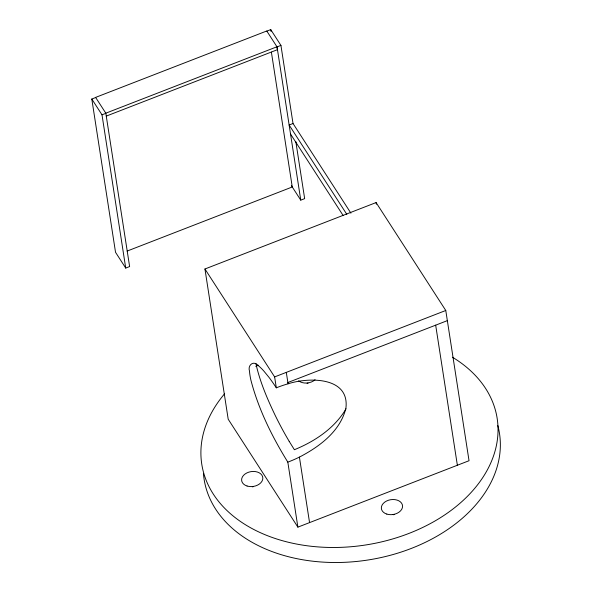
<?xml version="1.0" encoding="UTF-8"?>
<svg xmlns="http://www.w3.org/2000/svg" width="592" height="592" viewBox="0 0 592 592"><rect width="100%" height="100%" fill="white"/><g stroke="black" fill="none" stroke-linecap="round" stroke-linejoin="round"><path stroke-width="0.89" d="M346.061 408.798C334.613 428.231 314.9 441.351 294.394 449.72L289.177 441.336M297.887 527.139L228.201 419.225L204.943 268.99L376.09 202.568L445.776 310.489L469.034 460.724L297.887 527.139L287.823 462.137A89.562 60.85 -32.9 0 0 299.411 457.098C319.606 446.634 340.504 431.146 345.95 407.903C349.517 376.534 308.469 377.134 288.067 383.808A89.562 60.85 -32.9 0 0 276.316 387.819A125.252 26.67 68.8 0 0 268.872 377.2L263.906 371.125A100.781 21.46 68.8 0 0 258.105 365.501M106.264 116.106L277.411 49.691L276.96 46.775L105.813 113.19L129.618 266.563L125.726 268.072L115.529 252.281L91.804 99.034L95.697 97.525M266.844 31.11L270.736 29.6L280.934 45.392L293.025 123.513L350.923 213.172M125.726 268.072L102.002 114.826L105.894 113.316L95.615 97.399L266.763 30.984L277.041 46.901L300.766 200.14L304.658 198.631L295.822 141.584M277.041 46.901L280.934 45.392M293.025 123.513L289.133 125.023L346.816 214.348M127.139 251.067L292.263 186.983L271.388 52.133M276.316 387.819L274.629 376.904L445.776 310.489M287.867 382.521L447.345 320.635M258.112 365.53C253.642 360.114 247.434 365.116 249.513 371.206A34.232 7.289 68.8 0 0 250.927 380.227C258.489 409.338 272.076 436.63 287.823 462.137M290.531 134.036L343.19 215.592M291.419 185.666L300.766 200.14M204.943 268.99L274.629 376.904M91.804 99.034L102.002 114.826M435.675 325.163L457.364 465.253M376.09 202.568L376.349 204.262M270.736 29.6L271.018 31.42M286.299 372.375L288.067 383.808M299.411 457.098L309.557 522.61M497.828 425.589A149.458 104.939 -8.8 0 1 369.63 559.736A149.458 104.939 -8.8 0 1 203.456 473.726M452.48 357.228A149.458 104.939 -8.8 0 1 462.922 500.647A149.458 104.939 -8.8 0 1 261.035 532.985A149.458 104.939 -8.8 0 1 224.642 393.724M255.833 366.581A149.458 104.939 -8.8 0 1 258.119 365.116M393.073 514.722A10.678 7.496 -8.8 0 1 394.109 514.589M307.085 383.305A10.678 7.496 -8.8 0 1 308.084 383.113M315.085 379.716A10.678 7.496 -8.8 0 1 298.671 380.826M252.333 486.846A10.678 7.496 -8.8 0 1 253.339 486.654M255.988 363.754A34.232 7.289 68.8 0 0 256.514 366.285C260.606 383.276 267.562 399.415 275.073 415.133A113.309 24.124 68.8 0 0 289.162 441.262M386.798 514.085A10.678 7.496 -8.8 0 0 402.567 506.145A10.678 7.496 -8.8 0 0 386.502 501.047A10.678 7.496 -8.8 0 0 386.798 514.085M247.064 486.017A10.678 7.496 -8.8 0 0 262.833 478.084A10.678 7.496 -8.8 0 0 246.768 472.978A10.678 7.496 -8.8 0 0 247.064 486.017"/></g></svg>
